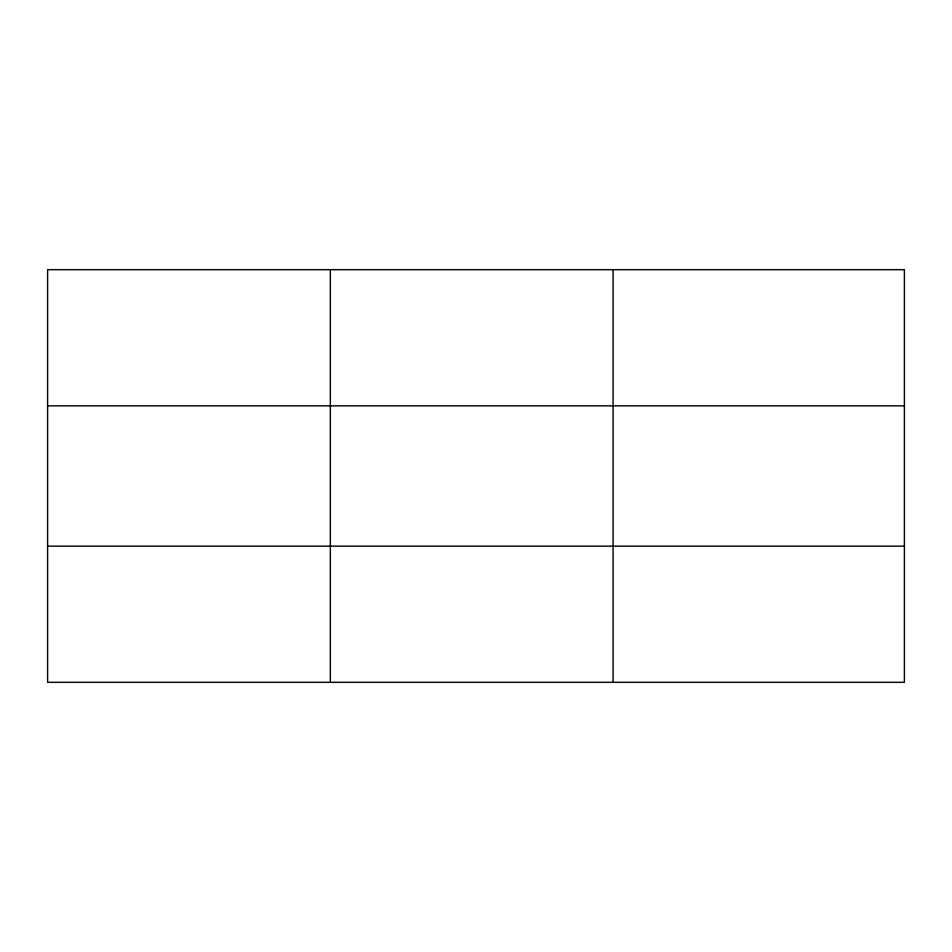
<?xml version="1.0" encoding="UTF-8"?>
<svg xmlns="http://www.w3.org/2000/svg" width="952" height="952" viewBox="0 0 952 952"><rect width="100%" height="100%" fill="white"/><g stroke="black" fill="none" stroke-linecap="round" stroke-linejoin="round"><path stroke-width="1.43" d="M330.344 682.334L330.344 269.666M613.088 682.334L613.088 269.666M47.6 405.849L904.4 405.849M47.6 546.15L904.4 546.15M904.4 269.666L904.4 682.334L47.6 682.334L47.6 269.666L904.4 269.666"/></g></svg>
